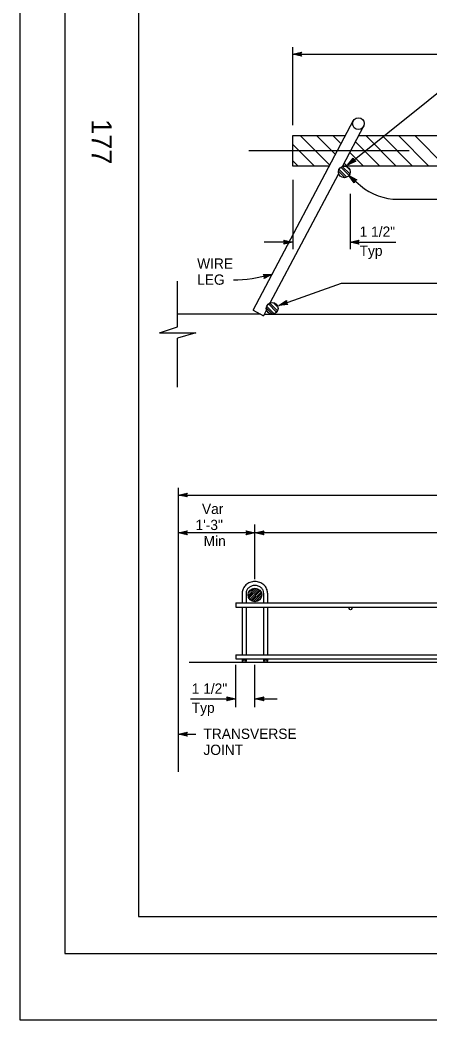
# Model space of a CAD drawing. Extents: x -894 to 866, y -476 to 714.
# Drawn here: x -894 to -615, y -476 to 205 of the extents above; entities that cross this region are included whole.
import ezdxf

# ---------------------------------------------------------------- set-up
doc = ezdxf.new("R2010")
doc.units = 0
for name, color, linetype in [('10 Sheet Format', 7, 'Continuous'), ('56 Stage 3 Anno', 7, 'Continuous'), ('57 Undefined', 7, 'Continuous'), ('60 Nongeo Data', 7, 'Continuous')]:
    doc.layers.add(name, color=color, linetype=linetype)

msp = doc.modelspace()

# ---------------------------------------------------------------- linework, layer by layer
at = {"layer": '10 Sheet Format'}
for p, q in [((-863.45, 668.96), (-863.45, -431.04)), ((-813.45, 643.96), (-813.45, -406.04)), ((-813.45, -406.04), (811.55, -406.04)), ((-863.45, -431.04), (836.55, -431.04))]:
    msp.add_line(p, q, dxfattribs=at)
for points in [[(-894.04, 713.55), (865.96, 713.55), (865.96, -476.45), (-894.04, -476.45)], [(-863.45, -431.04), (836.55, -431.04), (836.55, 668.96), (-863.45, 668.96)]]:
    msp.add_lwpolyline(points, close=True, dxfattribs=at)
at = {"layer": '56 Stage 3 Anno'}
for p, q in [((-708.33, 133.15), (-708.33, 186.23)), ((-708.33, 181.54), (-702.33, 182.87)), ((-708.33, 181.54), (-239.39, 181.54)), ((-702.33, 180.2), (-708.33, 181.54)), ((-708.33, 181.54), (-708.33, 181.54)), ((-702.54, 180.56), (-706.95, 181.54)), ((-706.94, 181.55), (-702.56, 182.51)), ((-705.56, 181.54), (-702.74, 182.17)), ((-702.78, 180.92), (-705.56, 181.54)), ((-704.18, 181.54), (-702.97, 181.81)), ((-702.95, 181.27), (-704.18, 181.54)), ((-702.33, 182.87), (-703.13, 181.54)), ((-703.13, 181.54), (-702.33, 180.2)), ((-702.33, 182.87), (-702.33, 182.87)), ((-702.33, 180.2), (-702.33, 180.2)), ((-629.06, 115.64), (-738.19, 115.64)), ((-667.2, 110.71), (-667.2, 110.71)), ((-671.05, 105.92), (-671.05, 105.92)), ((-665.53, 108.63), (-665.53, 108.63)), ((-708.33, 95.83), (-708.33, 48.6)), ((-670.19, 98.71), (-662.21, 91.96)), ((-666.48, 93.81), (-670.19, 98.71)), ((-670.19, 98.71), (-670.19, 98.71)), ((-670.19, 98.71), (-664.75, 95.85)), ((-666.41, 94.22), (-669.14, 97.82)), ((-669.13, 97.81), (-665.16, 95.73)), ((-666.36, 94.65), (-668.08, 96.92)), ((-668.08, 96.92), (-665.52, 95.58)), ((-666.27, 95.03), (-667.03, 96.03)), ((-667.03, 96.03), (-665.93, 95.45)), ((-664.75, 95.85), (-666.22, 95.35)), ((-664.75, 95.85), (-664.75, 95.85)), ((-666.22, 95.35), (-666.48, 93.81)), ((-666.48, 93.81), (-666.48, 93.81)), ((-669.28, 86.39), (-669.28, 48.6)), ((-636.79, 82.65), (-537.2, 82.65)), ((-713.53, 53.48), (-714.33, 54.82)), ((-714.33, 54.82), (-714.33, 54.82)), ((-714.33, 54.82), (-708.33, 53.48)), ((-669.28, 53.48), (-663.28, 54.81)), ((-663.28, 54.81), (-664.08, 53.48)), ((-663.28, 54.81), (-663.28, 54.81)), ((-708.33, 53.48), (-727.87, 53.48)), ((-708.33, 53.48), (-714.33, 52.15)), ((-714.33, 52.15), (-713.53, 53.48)), ((-714.33, 52.15), (-714.33, 52.15)), ((-714.11, 54.47), (-709.71, 53.48)), ((-709.72, 53.48), (-714.09, 52.51)), ((-711.09, 53.49), (-713.92, 52.86)), ((-713.88, 54.11), (-711.09, 53.49)), ((-713.7, 53.76), (-712.47, 53.49)), ((-712.47, 53.49), (-713.68, 53.22)), ((-708.33, 53.48), (-708.33, 53.48)), ((-669.28, 53.48), (-638.26, 53.48)), ((-663.28, 52.14), (-669.28, 53.48)), ((-669.28, 53.48), (-669.28, 53.48)), ((-663.49, 52.5), (-667.9, 53.48)), ((-667.88, 53.49), (-663.51, 54.45)), ((-666.51, 53.48), (-663.69, 54.11)), ((-663.73, 52.86), (-666.51, 53.48)), ((-665.13, 53.48), (-663.92, 53.75)), ((-663.9, 53.21), (-665.13, 53.48)), ((-664.08, 53.48), (-663.28, 52.14)), ((-663.28, 52.14), (-663.28, 52.14)), ((-728.54, 31.33), (-722.4, 31.62)), ((-727.41, 30.25), (-728.54, 31.33)), ((-728.54, 31.33), (-728.54, 31.33)), ((-728.23, 31.04), (-723.73, 31.25)), ((-727.91, 30.76), (-725.06, 30.89)), ((-722.4, 31.62), (-727.83, 28.75)), ((-727.83, 28.75), (-727.41, 30.25)), ((-727.83, 28.75), (-727.83, 28.75)), ((-723.74, 31.25), (-727.7, 29.16)), ((-727.65, 30.47), (-726.4, 30.53)), ((-725.06, 30.89), (-727.62, 29.54)), ((-726.4, 30.53), (-727.49, 29.95)), ((-722.4, 31.62), (-722.4, 31.62)), ((-717.86, 10.32), (-675.17, 25.37)), ((-675.17, 25.37), (-538.19, 25.37)), ((-717.86, 10.32), (-717.86, 10.32)), ((-712.64, 13.57), (-712.64, 13.57)), ((-711.76, 11.05), (-711.76, 11.05)), ((-786.24, -307.47), (-786.24, -113.96)), ((-786.24, -118.85), (-780.24, -117.52)), ((-786.24, -118.85), (-161.48, -118.85)), ((-780.24, -120.18), (-786.24, -118.85)), ((-786.24, -118.85), (-786.24, -118.85)), ((-780.46, -119.83), (-784.87, -118.85)), ((-784.85, -118.84), (-780.48, -117.87)), ((-783.48, -118.85), (-780.66, -118.22)), ((-780.7, -119.47), (-783.48, -118.85)), ((-782.1, -118.85), (-780.89, -118.58)), ((-780.87, -119.12), (-782.1, -118.85)), ((-780.24, -117.52), (-781.04, -118.85)), ((-781.04, -118.85), (-780.24, -120.18)), ((-780.24, -117.52), (-780.24, -117.52)), ((-780.24, -120.18), (-780.24, -120.18)), ((-734.14, -176.19), (-734.14, -138.98)), ((-786.24, -144.67), (-780.24, -143.34)), ((-734.14, -144.67), (-786.24, -144.67)), ((-780.24, -146.01), (-786.24, -144.67)), ((-786.24, -144.67), (-786.24, -144.67)), ((-780.46, -145.65), (-784.87, -144.67)), ((-784.85, -144.67), (-780.48, -143.7)), ((-783.48, -144.67), (-780.66, -144.05)), ((-780.7, -145.29), (-783.48, -144.67)), ((-782.1, -144.67), (-780.89, -144.4)), ((-780.87, -144.95), (-782.1, -144.67)), ((-780.24, -143.34), (-781.04, -144.67)), ((-781.04, -144.67), (-780.24, -146.01)), ((-780.24, -143.34), (-780.24, -143.34)), ((-780.24, -146.01), (-780.24, -146.01)), ((-739.34, -144.67), (-740.14, -143.33)), ((-740.14, -143.33), (-740.14, -143.33)), ((-740.14, -143.33), (-734.14, -144.67)), ((-734.14, -144.67), (-740.14, -146)), ((-740.14, -146), (-739.34, -144.67)), ((-740.14, -146), (-740.14, -146)), ((-739.92, -143.69), (-735.52, -144.67)), ((-735.53, -144.67), (-739.91, -145.64)), ((-736.9, -144.67), (-739.73, -145.29)), ((-739.69, -144.05), (-736.9, -144.67)), ((-739.51, -144.39), (-738.29, -144.67)), ((-738.29, -144.67), (-739.49, -144.93)), ((-734.14, -144.67), (-728.14, -143.34)), ((-734.14, -144.67), (-734.14, -144.67)), ((-213.89, -144.67), (-734.14, -144.67)), ((-728.14, -146.01), (-734.14, -144.67)), ((-734.14, -144.67), (-734.14, -144.67)), ((-728.36, -145.65), (-732.76, -144.67)), ((-732.75, -144.67), (-728.38, -143.7)), ((-731.38, -144.67), (-728.55, -144.05)), ((-728.59, -145.29), (-731.38, -144.67)), ((-730, -144.67), (-728.79, -144.4)), ((-728.77, -144.95), (-730, -144.67)), ((-728.14, -143.34), (-728.94, -144.67)), ((-728.94, -144.67), (-728.14, -146.01)), ((-728.14, -143.34), (-728.14, -143.34)), ((-728.14, -146.01), (-728.14, -146.01)), ((-747.17, -263.26), (-747.17, -234.43)), ((-734.14, -263.26), (-734.14, -234.43)), ((-778.07, -257.67), (-747.17, -257.67)), ((-752.37, -257.67), (-753.17, -256.33)), ((-753.17, -256.33), (-753.17, -256.33)), ((-753.17, -256.33), (-747.17, -257.67)), ((-747.17, -257.67), (-753.17, -259)), ((-753.17, -259), (-752.37, -257.67)), ((-752.95, -256.68), (-748.55, -257.67)), ((-748.56, -257.67), (-752.93, -258.64)), ((-749.93, -257.66), (-752.75, -258.29)), ((-752.72, -257.04), (-749.93, -257.66)), ((-752.54, -257.39), (-751.31, -257.66)), ((-751.31, -257.66), (-752.52, -257.93)), ((-747.17, -257.67), (-747.17, -257.67)), ((-734.14, -257.67), (-728.14, -256.34)), ((-734.14, -257.67), (-719.01, -257.67)), ((-728.14, -259.01), (-734.14, -257.67)), ((-734.14, -257.67), (-734.14, -257.67)), ((-728.36, -258.65), (-732.76, -257.67)), ((-732.75, -257.66), (-728.37, -256.7)), ((-731.38, -257.67), (-728.55, -257.04)), ((-728.59, -258.29), (-731.38, -257.67)), ((-730, -257.67), (-728.79, -257.4)), ((-728.77, -257.94), (-730, -257.67)), ((-728.14, -256.34), (-728.94, -257.67)), ((-728.94, -257.67), (-728.14, -259.01)), ((-728.14, -256.34), (-728.14, -256.34)), ((-753.17, -259), (-753.17, -259)), ((-728.14, -259.01), (-728.14, -259.01)), ((-786.24, -281.75), (-780.24, -280.42)), ((-786.24, -281.75), (-774.43, -281.75)), ((-780.24, -283.09), (-786.24, -281.75)), ((-786.24, -281.75), (-786.24, -281.75)), ((-780.46, -282.74), (-784.87, -281.75)), ((-784.85, -281.75), (-780.48, -280.78)), ((-783.48, -281.75), (-780.66, -281.13)), ((-780.7, -282.38), (-783.48, -281.75)), ((-782.1, -281.75), (-780.89, -281.49)), ((-780.87, -282.03), (-782.1, -281.75)), ((-780.24, -280.42), (-781.04, -281.75)), ((-781.04, -281.75), (-780.24, -283.09)), ((-780.24, -280.42), (-780.24, -280.42)), ((-780.24, -283.09), (-780.24, -283.09))]:
    msp.add_line(p, q, dxfattribs=at)
msp.add_lwpolyline([(-671.05, 105.92), (-588.75, 171.95), (-549.82, 171.95)], dxfattribs=at)
for points in [[(-665.53, 108.63), (-671.05, 105.92), (-667.2, 110.71), (-667.14, 110.3), (-669.96, 106.79), (-665.92, 108.77), (-666.3, 108.92), (-668.89, 107.65), (-667.09, 109.89), (-667.03, 109.48), (-667.81, 108.51), (-666.69, 109.06), (-666.99, 109.17), (-667.2, 110.71), (-666.99, 109.17)], [(-711.76, 11.05), (-717.86, 10.32), (-712.64, 13.57), (-712.73, 13.16), (-716.55, 10.78), (-712.07, 11.31), (-712.39, 11.58), (-715.25, 11.24), (-712.81, 12.76), (-712.89, 12.35), (-713.95, 11.69), (-712.71, 11.84), (-712.96, 12.05), (-712.64, 13.57), (-712.96, 12.05)]]:
    msp.add_lwpolyline(points, close=True, dxfattribs=at)
msp.add_arc((-636.79, 122.02), 39.37, 229.79295, 270, dxfattribs=at)
msp.add_ellipse((-719.26, 60.38), major_axis=(56.49, 21.5), ratio=0.43675, start_param=4.00739, end_param=4.492967, dxfattribs=at)
at = {"layer": '60 Nongeo Data'}
for p, q in [((-735.41, 7), (-666.95, 136.54)), ((-674.58, 105.03), (-659.76, 133.09)), ((-708.33, 105.27), (-708.33, 126.02)), ((-708.33, 126.02), (-672.51, 126.02)), ((-703.27, 126.02), (-683.14, 105.9)), ((-692.13, 126.02), (-679.29, 113.19)), ((-680.99, 126.02), (-675.44, 120.47)), ((-663.5, 126.02), (-473.86, 126.02)), ((-658.72, 126.02), (-637.97, 105.27)), ((-647.59, 126.02), (-626.83, 105.27)), ((-636.45, 126.02), (-615.7, 105.27)), ((-625.32, 126.02), (-604.56, 105.27)), ((-708.33, 119.95), (-693.65, 105.27)), ((-665.7, 121.86), (-649.11, 105.27)), ((-669.55, 114.57), (-660.24, 105.27)), ((-708.33, 108.81), (-704.78, 105.27)), ((-683.48, 105.27), (-708.33, 105.27)), ((-671.62, 97.64), (-676.88, 102.9)), ((-670.02, 98.92), (-675.6, 104.49)), ((-669.52, 99.85), (-674.67, 105)), ((-470.94, 105.27), (-674.46, 105.27)), ((-673.39, 107.28), (-671.38, 105.27)), ((-669.53, 102.74), (-671.77, 104.99)), ((-723.72, 12.05), (-677.09, 100.28)), ((-672.75, 97.33), (-677.19, 101.77)), ((-786.76, -4.29), (-786.76, 26.92)), ((-735.41, 7), (-728.36, 3.27)), ((-726.23, 7.3), (-728.36, 3.27)), ((-722.22, 4.32), (-726.35, 8.45)), ((-721.01, 4.55), (-726.12, 9.66)), ((-719.32, 5.74), (-724.93, 11.35)), ((-718.76, 6.62), (-724.05, 11.91)), ((-718.49, 9.23), (-721.44, 12.18)), ((-730.33, 4.32), (-786.76, 4.32)), ((-727.81, 4.32), (-219.92, 4.32)), ((-799.14, -8.31), (-786.76, -4.29)), ((-799.14, -8.31), (-774.42, -8.31)), ((-774.42, -8.31), (-786.76, -11.88)), ((-786.76, -45.4), (-786.76, -11.88)), ((-738.79, -187.17), (-733.91, -182.28)), ((-738.63, -185.7), (-735.37, -182.44)), ((-738.59, -188.28), (-732.79, -182.48)), ((-738.2, -189.2), (-731.87, -182.88)), ((-737.65, -189.97), (-731.1, -183.42)), ((-742.77, -185.6), (-742.77, -192.38)), ((-740.11, -185.6), (-740.11, -192.38)), ((-736.97, -190.6), (-730.47, -184.1)), ((-736.16, -191.1), (-729.97, -184.91)), ((-735.19, -191.44), (-729.63, -185.88)), ((-733.99, -191.55), (-729.52, -187.08)), ((-732.29, -191.16), (-729.91, -188.78)), ((-728.17, -185.6), (-728.17, -192.38)), ((-725.51, -185.6), (-725.51, -192.38)), ((-747.17, -192.38), (-747.17, -195.26)), ((-747.17, -192.38), (-200.56, -192.38)), ((-747.17, -195.26), (-200.56, -195.26)), ((-742.77, -195.26), (-742.77, -227.72)), ((-740.11, -195.26), (-740.11, -227.72)), ((-728.17, -195.26), (-728.17, -227.72)), ((-725.51, -195.26), (-725.51, -227.72)), ((-747.17, -227.72), (-747.17, -230.37)), ((-747.17, -227.72), (-200.56, -227.72)), ((-747.17, -230.37), (-200.56, -230.37)), ((-742.77, -230.37), (-742.77, -231.98)), ((-740.11, -230.37), (-740.11, -231.98)), ((-728.17, -230.37), (-728.17, -231.98)), ((-725.51, -230.37), (-725.51, -231.98)), ((-778.89, -232.67), (-169.11, -232.67))]:
    msp.add_line(p, q, dxfattribs=at)
for centre, radius in [((-663.64, 134.17), 3.99), ((-673.24, 101.28), 3.99), ((-722.37, 8.3), 3.99), ((-734.15, -186.92), 4.64), ((-669.07, -196.16), 0.928)]:
    msp.add_circle(centre, radius, dxfattribs=at)
for centre, radius, start, end in [((-735.66, -185.6), 7.1, 155.43304, 180), ((-734.93, -185.94), 7.92, 132.17976, 155.43304), ((-734.45, -186.47), 8.63, 110.57208, 132.17976), ((-735.63, -185.6), 4.48, 154.39424, 180), ((-734.91, -185.95), 5.28, 130.8371, 154.39424), ((-734.44, -186.49), 5.99, 109.69777, 130.8371), ((-734.14, -187.29), 9.5, 90, 110.57208), ((-734.14, -187.34), 6.89, 90, 109.69777), ((-734.14, -187.29), 9.5, 69.42792, 90), ((-734.14, -187.34), 6.89, 70.30223, 90), ((-733.84, -186.49), 5.99, 49.1629, 70.30223), ((-733.83, -186.47), 8.63, 47.82024, 69.42792), ((-733.37, -185.95), 5.28, 25.60576, 49.1629), ((-732.65, -185.6), 4.48, 0, 25.60576), ((-733.35, -185.94), 7.92, 24.56696, 47.82024), ((-732.62, -185.6), 7.1, 0, 24.56696), ((-741.98, -232.42), 0.957, 114.60264, 137.86716), ((-741.65, -233.13), 1.74, 100.73943, 114.60264), ((-741.44, -234.26), 2.89, 90, 100.73943), ((-741.44, -234.26), 2.89, 79.26057, 90), ((-741.22, -233.13), 1.74, 65.39736, 79.26057), ((-740.9, -232.42), 0.957, 42.13284, 65.39736), ((-727.38, -232.42), 0.957, 114.60264, 137.86716), ((-727.06, -233.13), 1.74, 100.73943, 114.60264), ((-726.84, -234.26), 2.89, 90, 100.73943), ((-726.84, -234.26), 2.89, 79.26057, 90), ((-726.63, -233.13), 1.74, 65.39736, 79.26057), ((-726.3, -232.42), 0.957, 42.13284, 65.39736), ((-742.47, -231.98), 0.301, 137.86716, 180), ((-742.47, -231.98), 0.301, 180, 222.13284), ((-741.98, -231.54), 0.957, 222.13284, 245.39736), ((-741.65, -230.82), 1.74, 245.39736, 259.26057), ((-741.44, -229.69), 2.89, 259.26057, 270), ((-741.44, -229.69), 2.89, 270, 280.73943), ((-741.22, -230.82), 1.74, 280.73943, 294.60264), ((-740.9, -231.54), 0.957, 294.60264, 317.86716), ((-740.41, -231.98), 0.301, 0, 42.13284), ((-740.41, -231.98), 0.301, 317.86716, 0), ((-727.87, -231.98), 0.301, 137.86716, 180), ((-727.87, -231.98), 0.301, 180, 222.13284), ((-727.38, -231.54), 0.957, 222.13284, 245.39736), ((-727.06, -230.82), 1.74, 245.39736, 259.26057), ((-726.84, -229.69), 2.89, 259.26057, 270), ((-726.84, -229.69), 2.89, 270, 280.73943), ((-726.63, -230.82), 1.74, 280.73943, 294.60264), ((-726.3, -231.54), 0.957, 294.60264, 317.86716), ((-725.81, -231.98), 0.301, 0, 42.13284), ((-725.81, -231.98), 0.301, 317.86716, 0)]:
    msp.add_arc(centre, radius, start, end, dxfattribs=at)

# ---------------------------------------------------------------- texts
at = {"layer": '10 Sheet Format'}
msp.add_text('177', height=13.779, rotation=270, dxfattribs=at).set_placement((-845.33, 137.22))
at = {"layer": '57 Undefined'}
for s, p in [('1 1/2"', (-662.84, 57.06)), ('Typ', (-662.84, 44.06)), ('WIRE', (-773.45, 35.34)), ('LEG', (-773.45, 24.4)), ('Var', (-770.18, -131.76)), ('1\'-3"', (-774.57, -142.7)), ('Min', (-769.07, -153.64)), ('1 1/2"', (-777.13, -254.22)), ('Typ', (-777.13, -267.22)), ('TRANSVERSE', (-769.18, -284.97)), ('JOINT', (-769.18, -295.9))]:
    msp.add_text(s, height=7, dxfattribs=at).set_placement(p)

doc.saveas('drawing.dxf')
